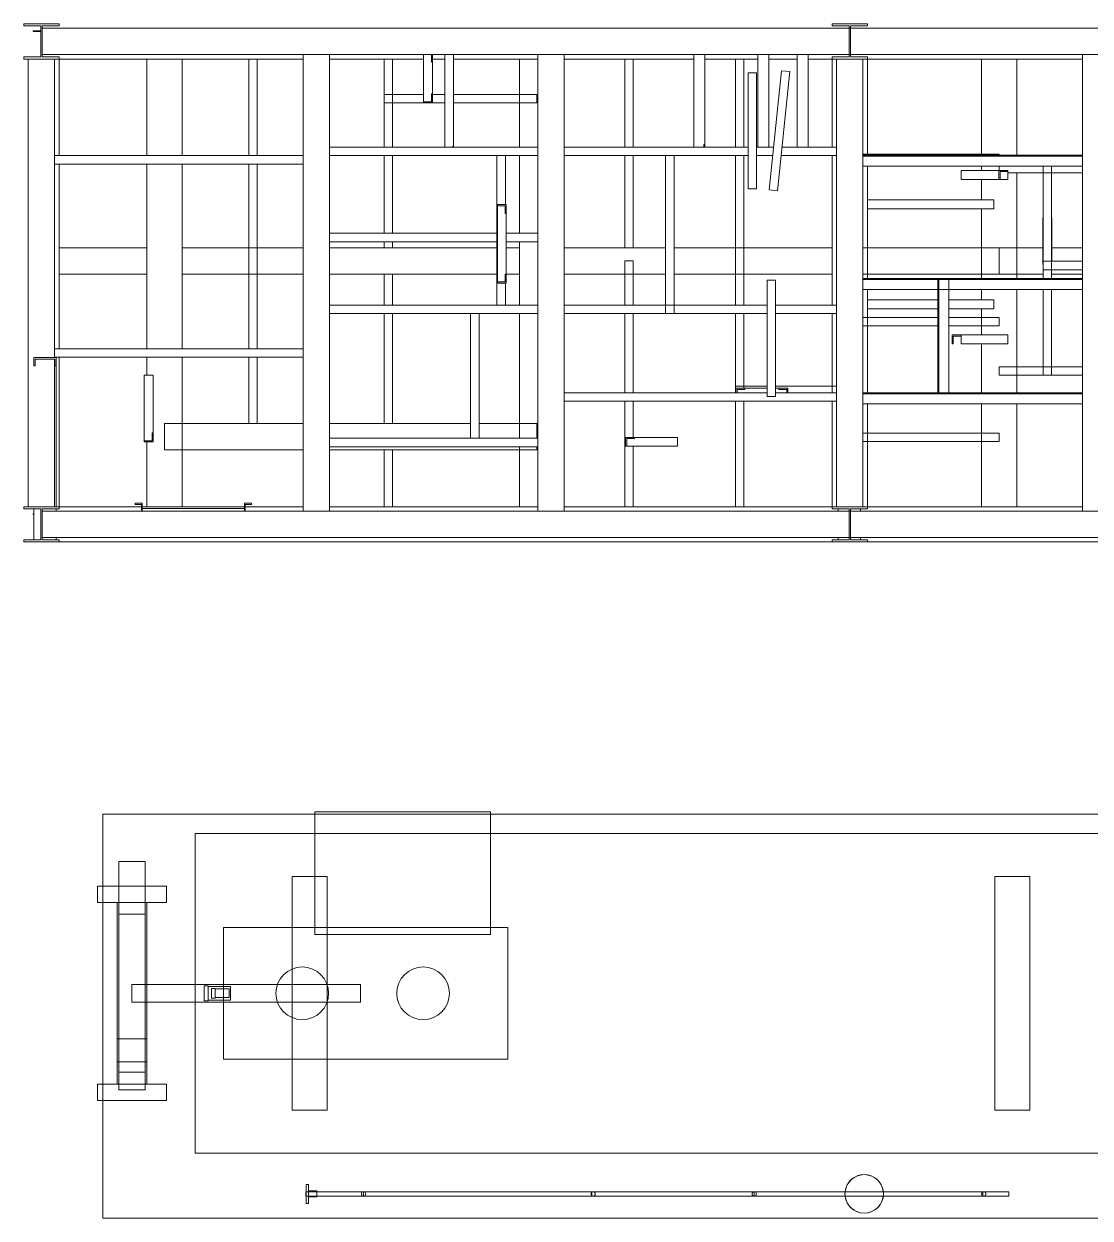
# Model space of a CAD drawing. Header units: inches. Extents: x -430764 to 256483, y 7374 to 217374.
# Drawn here: x -237695 to -231627, y 96528 to 103328 of the extents above; entities that cross this region are included whole.
import ezdxf

# ---------------------------------------------------------------- set-up
doc = ezdxf.new("R2010")
doc.units = ezdxf.units.IN
doc.header["$MEASUREMENT"] = 0
doc.layers.add('CABLETRAYLAYOUT-EMBED 2_DWG$0$DwgTemplate', color=7, linetype='Continuous', lineweight=9)

msp = doc.modelspace()

# ---------------------------------------------------------------- linework, layer by layer
at = {"layer": 'CABLETRAYLAYOUT-EMBED 2_DWG$0$DwgTemplate', "color": 252, "linetype": 'Continuous'}
for p, q in [((-237694.8593, 103328.26392), (-237694.8593, 103316.26392)), ((-237494.8593, 103328.26392), (-237694.8593, 103328.26392)), ((-237694.8593, 103316.26392), (-237598.8593, 103316.26392)), ((-237598.8593, 103316.26392), (-237598.8593, 103140.26392)), ((-237590.8593, 103140.26392), (-237590.8593, 103316.26392)), ((-237590.8593, 103316.26392), (-237494.8593, 103316.26392)), ((-237590.8593, 103153.26392), (-237590.8593, 103303.26392)), ((-237590.8593, 103303.26392), (-230194.8593, 103303.26392)), ((-237494.8593, 103316.26392), (-237494.8593, 103328.26392)), ((-233094.8593, 103328.26392), (-233094.8593, 103316.26392)), ((-232894.8593, 103328.26392), (-233094.8593, 103328.26392)), ((-233094.8593, 103316.26392), (-232998.8593, 103316.26392)), ((-232998.8593, 103316.26392), (-232998.8593, 103140.26392)), ((-232990.8593, 103140.26392), (-232990.8593, 103316.26392)), ((-232990.8593, 103316.26392), (-232894.8593, 103316.26392)), ((-232894.8593, 103316.26392), (-232894.8593, 103328.26392)), ((-237641.99845, 103284.26392), (-237641.99845, 103288.26392)), ((-237641.99845, 103288.26392), (-237598.8593, 103288.26392)), ((-237598.8593, 103284.26392), (-237641.99845, 103284.26392)), ((-237694.8593, 103140.26392), (-237694.8593, 103128.26392)), ((-237598.8593, 103140.26392), (-237694.8593, 103140.26392)), ((-237694.8593, 103128.26392), (-237494.8593, 103128.26392)), ((-237669.8593, 103128.26392), (-237669.8593, 100578.26392)), ((-237669.8593, 103128.26392), (-237519.8593, 103128.26392)), ((-237590.8593, 103153.26392), (-230194.8593, 103153.26392)), ((-237494.8593, 103140.26392), (-237590.8593, 103140.26392)), ((-237519.8593, 103128.26392), (-237519.8593, 101428.31345)), ((-237494.8593, 103128.26392), (-237494.8593, 103140.26392)), ((-236105.8593, 103128.26392), (-237494.8593, 103128.26392)), ((-237494.8593, 102578.26392), (-237494.8593, 103128.26392)), ((-236994.8593, 103128.26392), (-236794.8593, 103128.26392)), ((-236994.8593, 102578.26392), (-236994.8593, 103128.26392)), ((-236794.8593, 102578.26392), (-236794.8593, 103128.26392)), ((-236414.8593, 103128.26392), (-236366.8593, 103128.26392)), ((-236414.8593, 102578.26392), (-236414.8593, 103128.26392)), ((-236366.8593, 102578.26392), (-236366.8593, 103128.26392)), ((-236105.8593, 103153.26392), (-235955.8593, 103153.26392)), ((-236105.8593, 103153.26392), (-236105.8593, 100553.26392)), ((-235955.8593, 103153.26392), (-235955.8593, 100553.26392)), ((-235420.2593, 103128.26392), (-235955.8593, 103128.26392)), ((-235644.8593, 103128.26392), (-235596.8593, 103128.26392)), ((-235644.8593, 102626.26392), (-235644.8593, 103128.26392)), ((-235596.8593, 103128.26392), (-235596.8593, 102626.26392)), ((-235420.2593, 103153.26392), (-235420.2593, 102878.35854)), ((-235375.8093, 103153.26392), (-235375.8093, 103109.90608)), ((-235375.8093, 103109.90608), (-235369.4593, 103109.90608)), ((-235369.4593, 103153.26392), (-235369.4593, 102878.35854)), ((-235369.4593, 103109.90608), (-235369.4593, 103153.26392)), ((-235300.2593, 103128.26392), (-235369.4593, 103128.26392)), ((-235300.2593, 103153.26392), (-235300.2593, 102626.26392)), ((-235249.4593, 103153.26392), (-235249.4593, 102629.69034)), ((-234769.8593, 103128.26392), (-235249.4593, 103128.26392)), ((-234874.8593, 103128.26392), (-234874.8593, 102626.26392)), ((-234874.8593, 103128.26392), (-234769.8593, 103128.26392)), ((-234769.8593, 100553.26392), (-234769.8593, 103153.26392)), ((-234769.8593, 103153.26392), (-234619.8593, 103153.26392)), ((-234619.8593, 100553.26392), (-234619.8593, 103153.26392)), ((-233882.4593, 103128.26392), (-234619.8593, 103128.26392)), ((-234274.8593, 102626.26392), (-234274.8593, 103128.26392)), ((-234274.8593, 103128.26392), (-234226.8593, 103128.26392)), ((-234226.8593, 103128.26392), (-234226.8593, 102626.26392)), ((-233882.4593, 103153.26392), (-233882.4593, 102626.26392)), ((-233819.4593, 103153.26392), (-233819.4593, 102641.26392)), ((-233517.8593, 103128.26392), (-233819.4593, 103128.26392)), ((-233644.8593, 102626.26392), (-233644.8593, 103128.26392)), ((-233644.8593, 103128.26392), (-233596.8593, 103128.26392)), ((-233596.8593, 103128.26392), (-233596.8593, 102626.26392)), ((-233517.8593, 103153.26392), (-233517.8593, 102626.26392)), ((-233454.8593, 103153.26392), (-233454.8593, 102626.26392)), ((-233294.8593, 103128.26392), (-233454.8593, 103128.26392)), ((-233294.8593, 102626.26392), (-233294.8593, 103153.26392)), ((-233231.8593, 102626.26392), (-233231.8593, 103153.26392)), ((-233094.8593, 103128.26392), (-233231.8593, 103128.26392)), ((-233094.8593, 103140.26392), (-233094.8593, 103128.26392)), ((-232998.8593, 103140.26392), (-233094.8593, 103140.26392)), ((-233094.8593, 102626.26392), (-233094.8593, 103128.26392)), ((-233094.8593, 103128.26392), (-232894.8593, 103128.26392)), ((-233069.8593, 100578.26392), (-233069.8593, 103128.26392)), ((-232919.8593, 103128.26392), (-233069.8593, 103128.26392)), ((-232894.8593, 103140.26392), (-232990.8593, 103140.26392)), ((-232919.8593, 100578.26392), (-232919.8593, 103128.26392)), ((-232894.8593, 103128.26392), (-232894.8593, 103140.26392)), ((-231669.8593, 103128.26392), (-232894.8593, 103128.26392)), ((-232894.8593, 102581.26392), (-232894.8593, 103128.26392)), ((-232244.8593, 103128.26392), (-232244.8593, 102581.26392)), ((-232244.8593, 103128.26392), (-232044.8593, 103128.26392)), ((-232044.8593, 103128.26392), (-232044.8593, 102581.26392)), ((-231669.8593, 103153.26392), (-231519.8593, 103153.26392)), ((-231669.8593, 103153.26392), (-231669.8593, 100553.26392)), ((-233573.0218, 103050.40016), (-233573.0218, 102388.26392)), ((-233573.0218, 103050.40016), (-233525.0218, 103050.40016)), ((-233525.0218, 102388.26392), (-233525.0218, 103050.40016)), ((-233383.33969, 103061.72997), (-233454.12038, 102382.59616)), ((-233406.37897, 102377.62046), (-233335.59828, 103056.75426)), ((-233383.33969, 103061.72997), (-233335.59828, 103056.75426)), ((-235644.8593, 102926.26392), (-235420.2593, 102926.26392)), ((-235644.8593, 102878.26392), (-235644.8593, 102926.26392)), ((-235375.8093, 102884.70854), (-235420.2593, 102884.70854)), ((-235420.2593, 102884.70854), (-235420.2593, 102878.35854)), ((-235375.8093, 102929.15854), (-235375.8093, 102884.70854)), ((-235369.4593, 102929.15854), (-235375.8093, 102929.15854)), ((-235369.4593, 102878.35854), (-235369.4593, 102929.15854)), ((-235369.4593, 102926.26392), (-235300.2593, 102926.26392)), ((-235249.4593, 102926.26392), (-234774.8593, 102926.26392)), ((-234774.8593, 102926.26392), (-234774.8593, 102878.26392)), ((-235644.8593, 102878.26392), (-235300.2593, 102878.26392)), ((-235369.4593, 102878.35854), (-235420.2593, 102878.35854)), ((-235420.2593, 102878.35854), (-235369.4593, 102878.35854)), ((-235249.4593, 102878.26392), (-234774.8593, 102878.26392)), ((-235955.8593, 102626.26392), (-234769.8593, 102626.26392)), ((-235955.8593, 102578.26392), (-235955.8593, 102626.26392)), ((-235249.4593, 102629.69034), (-235255.8093, 102629.69034)), ((-235255.8093, 102629.69034), (-235255.8093, 102626.26392)), ((-235249.4593, 102626.26392), (-235249.4593, 102629.69034)), ((-234769.8593, 102626.26392), (-234769.8593, 102578.26392)), ((-234619.8593, 102626.26392), (-233573.0218, 102626.26392)), ((-234619.8593, 102578.26392), (-234619.8593, 102626.26392)), ((-233819.4593, 102641.26392), (-233825.4593, 102641.26392)), ((-233825.4593, 102641.26392), (-233825.4593, 102626.26392)), ((-233819.4593, 102626.26392), (-233819.4593, 102641.26392)), ((-233525.0218, 102626.26392), (-233428.72484, 102626.26392)), ((-233380.46485, 102626.26392), (-233069.8593, 102626.26392)), ((-233069.8593, 102626.26392), (-233069.8593, 102578.26392)), ((-237519.8593, 102578.26392), (-236105.8593, 102578.26392)), ((-237519.8593, 102530.26392), (-237519.8593, 102578.26392)), ((-236105.8593, 102578.26392), (-236105.8593, 102530.26392)), ((-235955.8593, 102578.26392), (-234769.8593, 102578.26392)), ((-235644.8593, 102135.76392), (-235644.8593, 102578.26392)), ((-235596.8593, 102578.26392), (-235596.8593, 102135.76392)), ((-235002.8593, 101726.26392), (-235002.8593, 102578.26392)), ((-234954.8593, 102578.26392), (-235002.8593, 102578.26392)), ((-234954.8593, 102299.30992), (-234954.8593, 102578.26392)), ((-234874.8593, 102578.26392), (-234874.8593, 102135.76392)), ((-234619.8593, 102578.26392), (-233573.0218, 102578.26392)), ((-234274.8593, 102053.26392), (-234274.8593, 102578.26392)), ((-234226.8593, 102578.26392), (-234226.8593, 102053.26392)), ((-234042.8593, 102578.26392), (-233994.8593, 102578.26392)), ((-234042.8593, 101678.26392), (-234042.8593, 102578.26392)), ((-233994.8593, 101678.26392), (-233994.8593, 102578.26392)), ((-233644.8593, 101726.26392), (-233644.8593, 102578.26392)), ((-233596.8593, 102578.26392), (-233596.8593, 101726.26392)), ((-233525.0218, 102578.26392), (-233433.72749, 102578.26392)), ((-233385.4675, 102578.26392), (-233069.8593, 102578.26392)), ((-233094.8593, 101726.26392), (-233094.8593, 102578.26392)), ((-232919.8593, 102586.26392), (-232144.8593, 102586.26392)), ((-232919.8593, 102575.26392), (-232919.8593, 102581.26392)), ((-231669.8593, 102581.26392), (-232919.8593, 102581.26392)), ((-231669.8593, 102575.26392), (-232919.8593, 102575.26392)), ((-232144.8593, 102586.26392), (-232144.8593, 102581.26392)), ((-231669.8593, 102581.26392), (-231669.8593, 102575.26392)), ((-236105.8593, 102530.26392), (-237519.8593, 102530.26392)), ((-237494.8593, 101478.26392), (-237494.8593, 102530.26392)), ((-236994.8593, 101478.26392), (-236994.8593, 102530.26392)), ((-236794.8593, 101478.26392), (-236794.8593, 102530.26392)), ((-236414.8593, 101478.26392), (-236414.8593, 102530.26392)), ((-236366.8593, 101478.26392), (-236366.8593, 102530.26392)), ((-232919.8593, 102518.26392), (-231669.8593, 102518.26392)), ((-232894.8593, 102326.88845), (-232894.8593, 102518.26392)), ((-232360.57835, 102493.66392), (-232094.8593, 102493.66392)), ((-232360.57835, 102442.86392), (-232360.57835, 102493.66392)), ((-232244.8593, 102518.26392), (-232244.8593, 102493.66392)), ((-232146.21868, 102493.66392), (-232146.21868, 102442.86392)), ((-232095.41868, 102493.66392), (-232146.21868, 102493.66392)), ((-232144.8593, 102493.66392), (-232144.8593, 102518.26392)), ((-232139.86868, 102442.86392), (-232139.86868, 102487.31392)), ((-232139.86868, 102487.31392), (-232095.41868, 102487.31392)), ((-232095.41868, 102487.31392), (-232095.41868, 102493.66392)), ((-232094.8593, 102493.66392), (-232094.8593, 102442.86392)), ((-232094.8593, 102480.26392), (-231894.8593, 102480.26392)), ((-232044.8593, 102480.26392), (-232044.8593, 101878.26392)), ((-231894.8593, 102480.26392), (-231894.8593, 102518.26392)), ((-231894.8593, 101878.26392), (-231894.8593, 102518.26392)), ((-231894.8593, 102480.26392), (-231669.8593, 102480.26392)), ((-231846.8593, 102518.26392), (-231846.8593, 101878.26392)), ((-232360.57835, 102442.86392), (-232094.8593, 102442.86392)), ((-232244.8593, 102442.86392), (-232244.8593, 102326.88845)), ((-232146.21868, 102442.86392), (-232139.86868, 102442.86392)), ((-233525.0218, 102388.26392), (-233573.0218, 102388.26392)), ((-233406.37897, 102377.62046), (-233454.12038, 102382.59616)), ((-235000.2593, 102299.30992), (-235000.2593, 102292.95992)), ((-234949.4593, 102299.30992), (-235000.2593, 102299.30992)), ((-235000.2593, 102299.30992), (-235000.2593, 101852.21792)), ((-235000.2593, 102299.30992), (-234949.4593, 102299.30992)), ((-235000.2593, 102292.95992), (-234955.8093, 102292.95992)), ((-234955.8093, 102292.95992), (-234955.8093, 102248.50992)), ((-234949.4593, 102248.50992), (-234949.4593, 102299.30992)), ((-234949.4593, 102299.30992), (-234949.4593, 101852.21792)), ((-232894.8593, 102326.88845), (-232175.89566, 102326.88845)), ((-232894.8593, 102276.08845), (-232894.8593, 102326.88845)), ((-232894.8593, 102276.08845), (-232175.89566, 102276.08845)), ((-232894.8593, 101878.26392), (-232894.8593, 102276.08845)), ((-232244.8593, 102276.08845), (-232244.8593, 101878.26392)), ((-232175.89566, 102326.88845), (-232175.89566, 102276.08845)), ((-234955.8093, 102248.50992), (-234949.4593, 102248.50992)), ((-231896.2593, 102224.02585), (-231896.2593, 101958.3068)), ((-231896.2593, 102224.02585), (-231894.8593, 102224.02585)), ((-231846.8593, 102224.02585), (-231845.4593, 102224.02585)), ((-231845.4593, 102224.02585), (-231845.4593, 101976.26392)), ((-235955.8593, 102087.76392), (-235955.8593, 102135.76392)), ((-235000.2593, 102135.76392), (-235955.8593, 102135.76392)), ((-235955.8593, 102087.76392), (-235000.2593, 102087.76392)), ((-235644.8593, 102053.26392), (-235644.8593, 102087.76392)), ((-235596.8593, 102087.76392), (-235596.8593, 102053.26392)), ((-234769.8593, 102135.76392), (-234949.4593, 102135.76392)), ((-234949.4593, 102087.76392), (-234769.8593, 102087.76392)), ((-234874.8593, 102087.76392), (-234874.8593, 101726.26392)), ((-234769.8593, 102135.76392), (-234769.8593, 102087.76392)), ((-236994.8593, 102053.26392), (-237494.8593, 102053.26392)), ((-237494.8593, 101903.26392), (-237494.8593, 102053.26392)), ((-236994.8593, 102053.26392), (-236994.8593, 101903.26392)), ((-236794.8593, 101903.26392), (-236794.8593, 102053.26392)), ((-236105.8593, 102053.26392), (-236794.8593, 102053.26392)), ((-235002.8593, 102053.26392), (-235955.8593, 102053.26392)), ((-235596.8593, 102053.26392), (-235644.8593, 102053.26392)), ((-234874.8593, 102053.26392), (-234949.4593, 102053.26392)), ((-234874.8593, 102053.26392), (-234874.8593, 101903.26392)), ((-234042.8593, 102053.26392), (-234619.8593, 102053.26392)), ((-234226.8593, 102053.26392), (-234274.8593, 102053.26392)), ((-233094.8593, 102053.26392), (-233994.8593, 102053.26392)), ((-233094.8593, 102053.26392), (-233094.8593, 101903.26392)), ((-232919.8593, 102053.26392), (-232144.8593, 102053.26392)), ((-232144.8593, 102053.26392), (-231896.2593, 102053.26392)), ((-232144.8593, 101903.26392), (-232144.8593, 102053.26392)), ((-232144.8593, 102053.26392), (-232144.8593, 101903.26392)), ((-231896.2593, 102009.66619), (-231896.2593, 102003.31619)), ((-231894.8593, 102009.66619), (-231896.2593, 102009.66619)), ((-231896.2593, 102003.31619), (-231894.8593, 102003.31619)), ((-231845.4593, 102009.66619), (-231846.8593, 102009.66619)), ((-231845.4593, 102053.26392), (-231669.8593, 102053.26392)), ((-231845.4593, 101976.26392), (-231845.4593, 102009.66619)), ((-234226.8593, 101978.26392), (-234274.8593, 101978.26392)), ((-234274.8593, 101726.26392), (-234274.8593, 101978.26392)), ((-234226.8593, 101726.26392), (-234226.8593, 101978.26392)), ((-231894.8593, 101958.3068), (-231896.2593, 101958.3068)), ((-231894.8593, 101928.26392), (-231894.8593, 101976.26392)), ((-231894.8593, 101976.26392), (-231669.8593, 101976.26392)), ((-236994.8593, 101903.26392), (-237494.8593, 101903.26392)), ((-236105.8593, 101903.26392), (-236794.8593, 101903.26392)), ((-235002.8593, 101903.26392), (-235955.8593, 101903.26392)), ((-235644.8593, 101903.26392), (-235644.8593, 101726.26392)), ((-235644.8593, 101903.26392), (-235596.8593, 101903.26392)), ((-235596.8593, 101903.26392), (-235596.8593, 101726.26392)), ((-234955.8093, 101903.01792), (-234955.8093, 101858.56792)), ((-234949.4593, 101903.01792), (-234955.8093, 101903.01792)), ((-234874.8593, 101903.26392), (-234949.4593, 101903.26392)), ((-234949.4593, 101852.21792), (-234949.4593, 101903.01792)), ((-234042.8593, 101903.26392), (-234619.8593, 101903.26392)), ((-233094.8593, 101903.26392), (-233994.8593, 101903.26392)), ((-233464.6968, 101868.26392), (-233464.6968, 101206.12768)), ((-233464.6968, 101868.26392), (-233416.6968, 101868.26392)), ((-233416.6968, 101206.12768), (-233416.6968, 101868.26392)), ((-232919.8593, 101903.26392), (-232144.8593, 101903.26392)), ((-232919.8593, 101872.26392), (-232919.8593, 101878.26392)), ((-231669.8593, 101878.26392), (-232919.8593, 101878.26392)), ((-231669.8593, 101872.26392), (-232919.8593, 101872.26392)), ((-232494.4796, 101228.26392), (-232494.15053, 101878.26392)), ((-232494.15053, 101878.26392), (-232488.15053, 101878.26088)), ((-232488.15053, 101878.26088), (-232488.4796, 101228.26088)), ((-232431.47959, 101228.26392), (-232431.15356, 101872.26392)), ((-232144.8593, 101903.26392), (-231894.8593, 101903.26392)), ((-231894.8593, 101928.26392), (-231669.8593, 101928.26392)), ((-231846.8593, 101903.26392), (-231669.8593, 101903.26392)), ((-231669.8593, 101878.26392), (-231669.8593, 101872.26392)), ((-234955.8093, 101858.56792), (-235000.2593, 101858.56792)), ((-235000.2593, 101858.56792), (-235000.2593, 101852.21792)), ((-234949.4593, 101852.21792), (-235000.2593, 101852.21792)), ((-235000.2593, 101852.21792), (-234949.4593, 101852.21792)), ((-234954.8593, 101726.26392), (-234954.8593, 101852.21792)), ((-232919.8593, 101815.26392), (-232494.18243, 101815.26392)), ((-232894.8593, 101756.88845), (-232894.8593, 101815.26392)), ((-232488.18243, 101815.26392), (-231669.8593, 101815.26392)), ((-232244.8593, 101815.26392), (-232244.8593, 101756.88845)), ((-232044.8593, 101815.26392), (-232044.8593, 101228.26392)), ((-231894.8593, 101328.26392), (-231894.8593, 101815.26392)), ((-231846.8593, 101815.26392), (-231846.8593, 101328.26392)), ((-232894.8593, 101756.88845), (-232494.21198, 101756.88845)), ((-232894.8593, 101706.08845), (-232894.8593, 101756.88845)), ((-232431.21197, 101756.88845), (-232175.89566, 101756.88845)), ((-232175.89566, 101756.88845), (-232175.89566, 101706.08845)), ((-235955.8593, 101678.26392), (-235955.8593, 101726.26392)), ((-235955.8593, 101726.26392), (-234769.8593, 101726.26392)), ((-235955.8593, 101678.26392), (-235152.8593, 101678.26392)), ((-235644.8593, 101678.26392), (-235644.8593, 101053.26392)), ((-235596.8593, 101678.26392), (-235596.8593, 101053.26392)), ((-235152.8593, 101678.26392), (-235104.8593, 101678.26392)), ((-235152.8593, 100968.76392), (-235152.8593, 101678.26392)), ((-235104.8593, 101678.26392), (-234769.8593, 101678.26392)), ((-235104.8593, 100968.76392), (-235104.8593, 101678.26392)), ((-234954.8593, 101726.26392), (-235002.8593, 101726.26392)), ((-234874.8593, 101678.26392), (-234874.8593, 100968.76392)), ((-234769.8593, 101726.26392), (-234769.8593, 101678.26392)), ((-234619.8593, 101678.26392), (-234619.8593, 101726.26392)), ((-234619.8593, 101726.26392), (-233464.6968, 101726.26392)), ((-233464.6968, 101678.26392), (-234619.8593, 101678.26392)), ((-234274.8593, 101228.26392), (-234274.8593, 101678.26392)), ((-234226.8593, 101228.26392), (-234226.8593, 101678.26392)), ((-233994.8593, 101678.26392), (-234042.8593, 101678.26392)), ((-233644.8593, 101228.26392), (-233644.8593, 101678.26392)), ((-233596.8593, 101678.26392), (-233596.8593, 101253.66392)), ((-233416.6968, 101726.26392), (-233069.8593, 101726.26392)), ((-233069.8593, 101678.26392), (-233416.6968, 101678.26392)), ((-233094.8593, 101228.26392), (-233094.8593, 101678.26392)), ((-233069.8593, 101726.26392), (-233069.8593, 101678.26392)), ((-232894.8593, 101706.08845), (-232494.2377, 101706.08845)), ((-232894.8593, 101228.26392), (-232894.8593, 101706.08845)), ((-232431.23769, 101706.08845), (-232175.89566, 101706.08845)), ((-232244.8593, 101706.08845), (-232244.8593, 101556.88845)), ((-232494.26292, 101656.26392), (-232919.8593, 101656.26392)), ((-232494.28722, 101608.26392), (-232919.8593, 101608.26392)), ((-232144.8593, 101608.26392), (-232431.28722, 101608.26392)), ((-232144.8593, 101656.26392), (-232431.26291, 101656.26392)), ((-232144.8593, 101656.26392), (-232144.8593, 101608.26392)), ((-232361.13773, 101556.88845), (-232411.93773, 101556.88845)), ((-232411.93773, 101556.88845), (-232411.93773, 101506.08845)), ((-232405.58773, 101550.53845), (-232361.13773, 101550.53845)), ((-232405.58773, 101506.08845), (-232405.58773, 101550.53845)), ((-232361.13773, 101550.53845), (-232361.13773, 101556.88845)), ((-232360.57835, 101506.08845), (-232360.57835, 101556.88845)), ((-232360.57835, 101556.88845), (-232094.8593, 101556.88845)), ((-232094.8593, 101556.88845), (-232094.8593, 101506.08845)), ((-237519.8593, 101478.26392), (-236105.8593, 101478.26392)), ((-237519.8593, 101430.26392), (-237519.8593, 101478.26392)), ((-236105.8593, 101478.26392), (-236105.8593, 101430.26392)), ((-232411.93773, 101506.08845), (-232405.58773, 101506.08845)), ((-232360.57835, 101506.08845), (-232094.8593, 101506.08845)), ((-232244.8593, 101506.08845), (-232244.8593, 101228.26392)), ((-237511.3593, 101428.31345), (-237638.3593, 101428.31345)), ((-237638.3593, 101428.31345), (-237638.3593, 101380.30745)), ((-237630.2313, 101380.30745), (-237630.2313, 101420.05845)), ((-237630.2313, 101420.05845), (-237519.4873, 101420.05845)), ((-236105.8593, 101430.26392), (-237519.8593, 101430.26392)), ((-237519.8593, 101420.05845), (-237519.8593, 100578.26392)), ((-237519.4873, 101420.05845), (-237519.4873, 101380.30745)), ((-237511.3593, 101380.30745), (-237511.3593, 101428.31345)), ((-237494.8593, 100578.26392), (-237494.8593, 101430.26392)), ((-236994.8593, 101328.31345), (-236994.8593, 101430.26392)), ((-236794.8593, 100579.06392), (-236794.8593, 101430.26392)), ((-236414.8593, 101053.26392), (-236414.8593, 101430.26392)), ((-236366.8593, 101053.26392), (-236366.8593, 101430.26392)), ((-237638.3593, 101380.30745), (-237630.2313, 101380.30745)), ((-237519.4873, 101380.30745), (-237511.3593, 101380.30745)), ((-237511.3593, 101380.30745), (-237511.3593, 100578.26392)), ((-237010.2593, 101328.31345), (-236959.4593, 101328.31345)), ((-237010.2593, 101328.31345), (-237010.2593, 100948.36399)), ((-236959.4593, 101328.31345), (-236959.4593, 100948.36399)), ((-232144.8593, 101376.26392), (-231894.8593, 101376.26392)), ((-232144.8593, 101328.26392), (-232144.8593, 101376.26392)), ((-232144.8593, 101328.26392), (-231894.8593, 101328.26392)), ((-231669.8593, 101376.26392), (-231894.8593, 101376.26392)), ((-231894.8593, 101328.26392), (-231894.8593, 101376.26392)), ((-231894.8593, 101328.26392), (-231669.8593, 101328.26392)), ((-231846.8593, 101328.26392), (-231894.8593, 101328.26392)), ((-233464.6968, 101266.26392), (-233644.8593, 101266.26392)), ((-233644.8593, 101228.26392), (-233644.8593, 101266.26392)), ((-233591.52446, 101253.66392), (-233642.32446, 101253.66392)), ((-233642.32446, 101253.66392), (-233642.32446, 101228.26392)), ((-233642.32446, 101253.66392), (-233464.6968, 101253.66392)), ((-233642.32446, 101228.26392), (-233642.32446, 101253.66392)), ((-233591.52446, 101247.31392), (-233591.52446, 101253.66392)), ((-233069.8593, 101266.26392), (-233416.6968, 101266.26392)), ((-233416.6968, 101253.66392), (-233347.39415, 101253.66392)), ((-233398.19415, 101253.66392), (-233398.19415, 101247.31392)), ((-233347.39415, 101253.66392), (-233398.19415, 101253.66392)), ((-233347.39415, 101228.26392), (-233347.39415, 101253.66392)), ((-233347.39415, 101253.66392), (-233347.39415, 101228.26392)), ((-234619.8593, 101180.26392), (-234619.8593, 101228.26392)), ((-234619.8593, 101228.26392), (-233464.6968, 101228.26392)), ((-233635.97446, 101247.31392), (-233591.52446, 101247.31392)), ((-233635.97446, 101228.26392), (-233635.97446, 101247.31392)), ((-233416.6968, 101206.12768), (-233464.6968, 101206.12768)), ((-233416.6968, 101228.26392), (-233069.8593, 101228.26392)), ((-233398.19415, 101247.31392), (-233353.74415, 101247.31392)), ((-233353.74415, 101247.31392), (-233353.74415, 101228.26392)), ((-233069.8593, 101228.26392), (-233069.8593, 101180.26392)), ((-231669.8593, 101228.26392), (-232919.8593, 101228.26392)), ((-232919.8593, 101222.26392), (-232919.8593, 101228.26392)), ((-231669.8593, 101222.26392), (-232919.8593, 101222.26392)), ((-232488.4796, 101228.26088), (-232494.4796, 101228.26392)), ((-231669.8593, 101228.26392), (-231669.8593, 101222.26392)), ((-233069.8593, 101180.26392), (-234619.8593, 101180.26392)), ((-234274.8593, 100578.26392), (-234274.8593, 101180.26392)), ((-234226.8593, 100973.66392), (-234226.8593, 101180.26392)), ((-233644.8593, 100578.26392), (-233644.8593, 101180.26392)), ((-233596.8593, 101180.26392), (-233596.8593, 100578.26392)), ((-233094.8593, 100578.26392), (-233094.8593, 101180.26392)), ((-232919.8593, 101165.26392), (-231669.8593, 101165.26392)), ((-232894.8593, 100578.26392), (-232894.8593, 101165.26392)), ((-232244.8593, 101165.26392), (-232244.8593, 100578.26392)), ((-232044.8593, 101165.26392), (-232044.8593, 100578.26392)), ((-236894.8593, 101053.26392), (-236105.8593, 101053.26392)), ((-236894.8593, 100903.26392), (-236894.8593, 101053.26392)), ((-236366.8593, 101053.26392), (-236414.8593, 101053.26392)), ((-235955.8593, 101053.26392), (-235152.8593, 101053.26392)), ((-235596.8593, 101053.26392), (-235644.8593, 101053.26392)), ((-235104.8593, 101053.26392), (-234774.8593, 101053.26392)), ((-234774.8593, 101053.26392), (-234774.8593, 100968.76392)), ((-236965.8093, 100999.16399), (-236965.8093, 100954.71399)), ((-236959.4593, 100999.16399), (-236965.8093, 100999.16399)), ((-236959.4593, 100948.36399), (-236959.4593, 100999.16399)), ((-232919.8593, 100998.26392), (-232144.8593, 100998.26392)), ((-232144.8593, 100998.26392), (-232144.8593, 100950.26392)), ((-237010.2593, 100954.71399), (-237010.2593, 100948.36399)), ((-236965.8093, 100954.71399), (-237010.2593, 100954.71399)), ((-236959.4593, 100948.36399), (-237010.2593, 100948.36399)), ((-237010.2593, 100948.36399), (-236959.4593, 100948.36399)), ((-236994.8593, 100579.06392), (-236994.8593, 100948.36399)), ((-235955.8593, 100920.76392), (-235955.8593, 100968.76392)), ((-235152.8593, 100968.76392), (-235955.8593, 100968.76392)), ((-234769.8593, 100920.76392), (-235955.8593, 100920.76392)), ((-235104.8593, 100968.76392), (-235152.8593, 100968.76392)), ((-234769.8593, 100968.76392), (-235104.8593, 100968.76392)), ((-234874.8593, 100920.76392), (-234874.8593, 100578.26392)), ((-234774.8593, 100920.76392), (-234774.8593, 100903.26392)), ((-234769.8593, 100968.76392), (-234769.8593, 100920.76392)), ((-234219.4593, 100973.66392), (-234270.2593, 100973.66392)), ((-234270.2593, 100973.66392), (-234270.2593, 100922.86392)), ((-234270.2593, 100973.66392), (-233975.32899, 100973.66392)), ((-234270.2593, 100922.86392), (-234270.2593, 100973.66392)), ((-234270.2593, 100922.86392), (-234263.9093, 100922.86392)), ((-234270.2593, 100922.86392), (-233975.32899, 100922.86392)), ((-234263.9093, 100922.86392), (-234263.9093, 100967.31392)), ((-234263.9093, 100967.31392), (-234219.4593, 100967.31392)), ((-234226.8593, 100578.26392), (-234226.8593, 100922.86392)), ((-234219.4593, 100967.31392), (-234219.4593, 100973.66392)), ((-233975.32899, 100973.66392), (-233975.32899, 100922.86392)), ((-232919.8593, 100950.26392), (-232144.8593, 100950.26392)), ((-236894.8593, 100903.26392), (-236105.8593, 100903.26392)), ((-235955.8593, 100903.26392), (-234774.8593, 100903.26392)), ((-235644.8593, 100903.26392), (-235596.8593, 100903.26392)), ((-235644.8593, 100903.26392), (-235644.8593, 100578.26392)), ((-235596.8593, 100903.26392), (-235596.8593, 100578.26392)), ((-237494.8593, 100578.26392), (-237694.8593, 100578.26392)), ((-237694.8593, 100578.26392), (-237694.8593, 100566.26392)), ((-237669.8593, 100578.26392), (-237519.8593, 100578.26392)), ((-237494.8593, 100578.26392), (-237024.9146, 100578.26392)), ((-237494.8593, 100566.26392), (-237494.8593, 100578.26392)), ((-237061.8716, 100599.86392), (-237061.8716, 100592.34552)), ((-237021.7396, 100599.86392), (-237061.8716, 100599.86392)), ((-237061.8716, 100592.34552), (-237024.9146, 100592.34552)), ((-237024.9146, 100592.34552), (-237024.9146, 100553.26392)), ((-237021.7396, 100553.26392), (-237021.7396, 100599.86392)), ((-236439.37473, 100579.06392), (-237021.7396, 100579.06392)), ((-236399.24273, 100599.86392), (-236439.37473, 100599.86392)), ((-236439.37473, 100599.86392), (-236439.37473, 100553.26392)), ((-236436.19973, 100592.34552), (-236399.24273, 100592.34552)), ((-236436.19973, 100553.26392), (-236436.19973, 100592.34552)), ((-236436.19973, 100578.26392), (-236105.8593, 100578.26392)), ((-236399.24273, 100592.34552), (-236399.24273, 100599.86392)), ((-235955.8593, 100578.26392), (-234769.8593, 100578.26392)), ((-235596.8593, 100578.26392), (-235644.8593, 100578.26392)), ((-234769.8593, 100578.26392), (-234874.8593, 100578.26392)), ((-234619.8593, 100578.26392), (-233094.8593, 100578.26392)), ((-234226.8593, 100578.26392), (-234274.8593, 100578.26392)), ((-233596.8593, 100578.26392), (-233644.8593, 100578.26392)), ((-233094.8593, 100578.26392), (-233094.8593, 100566.26392)), ((-232894.8593, 100578.26392), (-233094.8593, 100578.26392)), ((-232919.8593, 100578.26392), (-233069.8593, 100578.26392)), ((-232894.8593, 100578.26392), (-231669.8593, 100578.26392)), ((-232894.8593, 100566.26392), (-232894.8593, 100578.26392)), ((-232044.8593, 100578.26392), (-232244.8593, 100578.26392)), ((-237694.8593, 100566.26392), (-237598.8593, 100566.26392)), ((-237641.99845, 100538.26392), (-237638.3593, 100538.26392)), ((-237641.99845, 100534.26392), (-237641.99845, 100538.26392)), ((-237638.3593, 100534.26392), (-237641.99845, 100534.26392)), ((-237638.3593, 100566.26392), (-237638.3593, 100390.26392)), ((-237598.8593, 100566.26392), (-237598.8593, 100390.26392)), ((-237590.8593, 100566.26392), (-237494.8593, 100566.26392)), ((-237590.8593, 100390.26392), (-237590.8593, 100566.26392)), ((-237590.8593, 100403.26392), (-237590.8593, 100553.26392)), ((-237590.8593, 100553.26392), (-230194.8593, 100553.26392)), ((-237511.3593, 100566.26392), (-237511.3593, 100553.26392)), ((-236439.37473, 100568.47189), (-237021.7396, 100568.47189)), ((-236439.37473, 100568.47189), (-236439.37473, 100553.26392)), ((-235955.8593, 100553.26392), (-236105.8593, 100553.26392)), ((-234619.8593, 100553.26392), (-234769.8593, 100553.26392)), ((-233094.8593, 100566.26392), (-232998.8593, 100566.26392)), ((-233060.61575, 100566.26392), (-233060.61575, 100553.26392)), ((-232998.8593, 100566.26392), (-232998.8593, 100390.26392)), ((-232990.8593, 100390.26392), (-232990.8593, 100566.26392)), ((-232990.8593, 100566.26392), (-232894.8593, 100566.26392)), ((-232933.61575, 100566.26392), (-232933.61575, 100553.26392)), ((-231519.8593, 100553.26392), (-231669.8593, 100553.26392)), ((-237598.8593, 100390.26392), (-237694.8593, 100390.26392)), ((-237694.8593, 100390.26392), (-237694.8593, 100378.26392)), ((-237694.8593, 100378.26392), (-237494.8593, 100378.26392)), ((-230194.8593, 100403.26392), (-237590.8593, 100403.26392)), ((-237494.8593, 100390.26392), (-237590.8593, 100390.26392)), ((-237511.3593, 100403.26392), (-237511.3593, 100390.26392)), ((-237494.8593, 100378.26392), (-237494.8593, 100390.26392)), ((-237494.8593, 100378.26392), (-233094.8593, 100378.26392)), ((-233094.8593, 100390.26392), (-233094.8593, 100378.26392)), ((-232998.8593, 100390.26392), (-233094.8593, 100390.26392)), ((-233094.8593, 100378.26392), (-232894.8593, 100378.26392)), ((-233060.61575, 100403.26392), (-233060.61575, 100390.26392)), ((-232894.8593, 100390.26392), (-232990.8593, 100390.26392)), ((-232933.61575, 100403.26392), (-232933.61575, 100390.26392)), ((-232894.8593, 100378.26392), (-232894.8593, 100390.26392)), ((-232894.8593, 100378.26392), (-230294.8593, 100378.26392)), ((-230094.8593, 98828.26392), (-237244.8593, 98828.26392)), ((-237244.8593, 98828.26392), (-230094.8593, 98828.26392)), ((-237244.8593, 98828.26392), (-236039.74381, 98828.26392)), ((-237244.8593, 98828.26392), (-236039.74381, 98828.26392)), ((-237244.8593, 98828.26392), (-237244.8593, 96528.26392)), ((-237244.8593, 98828.26392), (-237244.8593, 96528.26392)), ((-237244.8593, 98417.8404), (-237244.8593, 98828.26392)), ((-237244.8593, 98417.8404), (-237244.8593, 98828.26392)), ((-236039.74381, 98842.39249), (-235039.74381, 98842.39249)), ((-236039.74381, 98842.39249), (-235039.74381, 98842.39249)), ((-236039.74381, 98183.26392), (-236039.74381, 98842.39249)), ((-236039.74381, 98183.26392), (-236039.74381, 98842.39249)), ((-236039.74381, 98842.39249), (-236039.74381, 98142.39249)), ((-236039.74381, 98842.39249), (-236039.74381, 98142.39249)), ((-235039.74381, 98842.39249), (-236039.74381, 98842.39249)), ((-236039.74381, 98842.39249), (-235039.74381, 98842.39249)), ((-236039.74381, 98828.26392), (-235039.74381, 98828.26392)), ((-236039.74381, 98828.26392), (-235039.74381, 98828.26392)), ((-235039.74381, 98842.39249), (-235039.74381, 98183.26392)), ((-235039.74381, 98842.39249), (-235039.74381, 98183.26392)), ((-235039.74381, 98142.39249), (-235039.74381, 98842.39249)), ((-235039.74381, 98142.39249), (-235039.74381, 98842.39249)), ((-235039.74381, 98828.26392), (-230094.8593, 98828.26392)), ((-235039.74381, 98828.26392), (-230094.8593, 98828.26392)), ((-236719.8593, 98718.26392), (-236719.8593, 96898.26392)), ((-236719.8593, 96898.26392), (-236719.8593, 98718.26392)), ((-236719.8593, 98718.26392), (-236719.8593, 96898.26392)), ((-236719.8593, 96898.26392), (-236719.8593, 98718.26392)), ((-236039.74381, 98718.26392), (-236719.8593, 98718.26392)), ((-235039.74381, 98718.26392), (-236039.74381, 98718.26392)), ((-231419.8593, 98718.26392), (-235039.74381, 98718.26392)), ((-237079.8593, 98558.8404), (-237154.8593, 98558.8404)), ((-237154.8593, 98558.8404), (-237004.8593, 98558.8404)), ((-237004.8593, 98558.8404), (-237154.8593, 98558.8404)), ((-237154.8593, 98558.8404), (-237079.8593, 98558.8404)), ((-237154.8593, 98417.8404), (-237154.8593, 98558.8404)), ((-237004.8593, 98558.8404), (-237079.8593, 98558.8404)), ((-237079.8593, 98558.8404), (-237004.8593, 98558.8404)), ((-237004.8593, 98417.8404), (-237004.8593, 98558.8404)), ((-236168.05491, 98473.26392), (-236168.05491, 97143.26392)), ((-235968.05491, 98473.26392), (-236168.05491, 98473.26392)), ((-236168.05491, 98473.26392), (-236168.05491, 97143.26392)), ((-235968.05491, 98473.26392), (-236168.05491, 98473.26392)), ((-236168.05491, 98473.26392), (-235968.05491, 98473.26392)), ((-236168.05491, 98473.26392), (-235968.05491, 98473.26392)), ((-236168.05491, 97143.26392), (-236168.05491, 98473.26392)), ((-236168.05491, 97143.26392), (-236168.05491, 98473.26392)), ((-235968.05491, 98473.26392), (-235968.05491, 97143.26392)), ((-235968.05491, 98473.26392), (-235968.05491, 97143.26392)), ((-235968.05491, 97143.26392), (-235968.05491, 98473.26392)), ((-235968.05491, 97143.26392), (-235968.05491, 98473.26392)), ((-231969.8593, 98473.26392), (-232169.8593, 98473.26392)), ((-231969.8593, 98473.26392), (-232169.8593, 98473.26392)), ((-232169.8593, 97143.26392), (-232169.8593, 98473.26392)), ((-232169.8593, 97143.26392), (-232169.8593, 98473.26392)), ((-232169.8593, 98473.26392), (-232169.8593, 97143.26392)), ((-232169.8593, 98473.26392), (-232169.8593, 97143.26392)), ((-232169.8593, 98473.26392), (-231969.8593, 98473.26392)), ((-232169.8593, 98473.26392), (-231969.8593, 98473.26392)), ((-231969.8593, 97143.26392), (-231969.8593, 98473.26392)), ((-231969.8593, 97143.26392), (-231969.8593, 98473.26392)), ((-231969.8593, 98473.26392), (-231969.8593, 97143.26392)), ((-231969.8593, 98473.26392), (-231969.8593, 97143.26392)), ((-236883.0093, 98417.8404), (-237276.7093, 98417.8404)), ((-237276.7093, 98417.8404), (-236883.0093, 98417.8404)), ((-237276.7093, 98325.7654), (-237276.7093, 98417.8404)), ((-236883.0093, 98417.8404), (-237276.7093, 98417.8404)), ((-237276.7093, 98417.8404), (-236883.0093, 98417.8404)), ((-237276.7093, 98325.7654), (-237276.7093, 98417.8404)), ((-237244.8593, 98325.7654), (-237244.8593, 98417.8404)), ((-237244.8593, 98325.7654), (-237244.8593, 98417.8404)), ((-237154.8593, 98258.8404), (-237154.8593, 98417.8404)), ((-237004.8593, 98258.8404), (-237004.8593, 98417.8404)), ((-236883.0093, 98325.7654), (-236883.0093, 98417.8404)), ((-236883.0093, 98325.7654), (-236883.0093, 98417.8404)), ((-236883.0093, 98325.7654), (-237276.7093, 98325.7654)), ((-237276.7093, 98325.7654), (-236883.0093, 98325.7654)), ((-236883.0093, 98325.7654), (-237276.7093, 98325.7654)), ((-237276.7093, 98325.7654), (-236883.0093, 98325.7654)), ((-237244.8593, 97290.33892), (-237244.8593, 98325.7654)), ((-237244.8593, 97290.33892), (-237244.8593, 98325.7654)), ((-236995.7218, 98325.7654), (-237163.9968, 98325.7654)), ((-237163.9968, 97417.8404), (-237163.9968, 98325.7654)), ((-236995.7218, 98325.7654), (-237163.9968, 98325.7654)), ((-237163.9968, 97417.8404), (-237163.9968, 98325.7654)), ((-236995.7218, 97858.26392), (-236995.7218, 98325.7654)), ((-236995.7218, 97858.26392), (-236995.7218, 98325.7654)), ((-237004.8593, 98258.8404), (-237154.8593, 98258.8404)), ((-237154.8593, 98258.8404), (-237079.8593, 98258.8404)), ((-237004.8593, 98258.8404), (-237154.8593, 98258.8404)), ((-237154.8593, 98258.8404), (-237079.8593, 98258.8404)), ((-237154.8593, 97358.8404), (-237154.8593, 98258.8404)), ((-237154.8593, 98258.8404), (-237154.8593, 97417.8404)), ((-237079.8593, 98258.8404), (-237004.8593, 98258.8404)), ((-237079.8593, 98258.8404), (-237004.8593, 98258.8404)), ((-237004.8593, 97358.8404), (-237004.8593, 98258.8404)), ((-237004.8593, 98258.8404), (-237004.8593, 97417.8404)), ((-236559.8593, 98183.26392), (-236559.8593, 97433.26392)), ((-236559.8593, 97433.26392), (-236559.8593, 98183.26392)), ((-236559.8593, 98183.26392), (-236559.8593, 97433.26392)), ((-236559.8593, 97433.26392), (-236559.8593, 98183.26392)), ((-234939.8593, 98183.26392), (-236559.8593, 98183.26392)), ((-236039.74381, 98142.39249), (-236039.74381, 98183.26392)), ((-236039.74381, 98142.39249), (-236039.74381, 98183.26392)), ((-235039.74381, 98142.39249), (-236039.74381, 98142.39249)), ((-236039.74381, 98142.39249), (-235039.74381, 98142.39249)), ((-236039.74381, 98142.39249), (-235039.74381, 98142.39249)), ((-236039.74381, 98142.39249), (-235039.74381, 98142.39249)), ((-235039.74381, 98183.26392), (-235039.74381, 98142.39249)), ((-235039.74381, 98183.26392), (-235039.74381, 98142.39249)), ((-234939.8593, 98183.26392), (-234939.8593, 97433.26392)), ((-234939.8593, 97433.26392), (-234939.8593, 98183.26392)), ((-234939.8593, 98183.26392), (-234939.8593, 97433.26392)), ((-234939.8593, 97433.26392), (-234939.8593, 98183.26392)), ((-237079.8593, 97858.26392), (-237079.8593, 97758.26392)), ((-237079.8593, 97858.26392), (-237079.8593, 97758.26392)), ((-237079.8593, 97758.26392), (-237079.8593, 97858.26392)), ((-237079.8593, 97858.26392), (-237079.8593, 97808.26392)), ((-237079.8593, 97758.26392), (-237079.8593, 97858.26392)), ((-237079.8593, 97858.26392), (-237079.8593, 97808.26392)), ((-237079.8593, 97858.26392), (-236995.7218, 97858.26392)), ((-237079.8593, 97858.26392), (-235779.8593, 97858.26392)), ((-236995.7218, 97758.26392), (-236995.7218, 97858.26392)), ((-236995.7218, 97758.26392), (-236995.7218, 97858.26392)), ((-236995.7218, 97858.26392), (-236719.8593, 97858.26392)), ((-236719.8593, 97858.26392), (-235779.8593, 97858.26392)), ((-235779.8593, 97858.26392), (-235779.8593, 97758.26392)), ((-235779.8593, 97858.26392), (-235779.8593, 97758.26392)), ((-235779.8593, 97808.26392), (-235779.8593, 97858.26392)), ((-235779.8593, 97858.26392), (-235779.8593, 97758.26392)), ((-235779.8593, 97758.26392), (-235779.8593, 97858.26392)), ((-235779.8593, 97858.26392), (-235779.8593, 97808.26392)), ((-237079.8593, 97808.26392), (-237079.8593, 97758.26392)), ((-237079.8593, 97808.26392), (-237079.8593, 97758.26392)), ((-236668.9093, 97808.26392), (-236668.9093, 97850.30092)), ((-236668.9093, 97850.30092), (-236668.9093, 97766.22692)), ((-236646.6843, 97850.30092), (-236668.9093, 97850.30092)), ((-236668.9093, 97808.26392), (-236668.9093, 97850.30092)), ((-236668.9093, 97850.30092), (-236668.9093, 97766.22692)), ((-236646.6843, 97850.30092), (-236668.9093, 97850.30092)), ((-236668.9093, 97766.22692), (-236668.9093, 97808.26392)), ((-236668.9093, 97766.22692), (-236668.9093, 97808.26392)), ((-236646.6843, 97808.26392), (-236646.6843, 97850.30092)), ((-236646.6843, 97850.30092), (-236646.6843, 97766.22692)), ((-236646.6843, 97808.26392), (-236646.6843, 97850.30092)), ((-236646.6843, 97850.30092), (-236646.6843, 97766.22692)), ((-236646.6843, 97847.12592), (-236646.6843, 97769.40192)), ((-236559.8593, 97847.12592), (-236646.6843, 97847.12592)), ((-236646.6843, 97847.12592), (-236646.6843, 97769.40192)), ((-236559.8593, 97847.12592), (-236646.6843, 97847.12592)), ((-236646.6843, 97766.22692), (-236646.6843, 97808.26392)), ((-236646.6843, 97766.22692), (-236646.6843, 97808.26392)), ((-236627.3218, 97808.26392), (-236627.3218, 97836.07692)), ((-236627.3218, 97836.07692), (-236627.3218, 97780.45092)), ((-236606.6843, 97836.07692), (-236627.3218, 97836.07692)), ((-236627.3218, 97808.26392), (-236627.3218, 97836.07692)), ((-236627.3218, 97836.07692), (-236627.3218, 97780.45092)), ((-236606.6843, 97836.07692), (-236627.3218, 97836.07692)), ((-236627.3218, 97780.45092), (-236627.3218, 97808.26392)), ((-236627.3218, 97780.45092), (-236627.3218, 97808.26392)), ((-236606.6843, 97808.26392), (-236606.6843, 97836.07692)), ((-236606.6843, 97836.07692), (-236606.6843, 97780.45092)), ((-236606.6843, 97808.26392), (-236606.6843, 97836.07692)), ((-236606.6843, 97836.07692), (-236606.6843, 97780.45092)), ((-236606.6843, 97832.90192), (-236606.6843, 97783.62592)), ((-236559.8593, 97832.90192), (-236606.6843, 97832.90192)), ((-236606.6843, 97832.90192), (-236606.6843, 97783.62592)), ((-236559.8593, 97832.90192), (-236606.6843, 97832.90192)), ((-236606.6843, 97780.45092), (-236606.6843, 97808.26392)), ((-236606.6843, 97780.45092), (-236606.6843, 97808.26392)), ((-236518.9093, 97847.12592), (-236559.8593, 97847.12592)), ((-236518.9093, 97847.12592), (-236559.8593, 97847.12592)), ((-236527.3218, 97832.90192), (-236559.8593, 97832.90192)), ((-236527.3218, 97832.90192), (-236559.8593, 97832.90192)), ((-236527.3218, 97808.26392), (-236527.3218, 97832.90192)), ((-236527.3218, 97832.90192), (-236527.3218, 97783.62592)), ((-236527.3218, 97808.26392), (-236527.3218, 97832.90192)), ((-236527.3218, 97832.90192), (-236527.3218, 97783.62592)), ((-236527.3218, 97783.62592), (-236527.3218, 97808.26392)), ((-236527.3218, 97783.62592), (-236527.3218, 97808.26392)), ((-236518.9093, 97808.26392), (-236518.9093, 97847.12592)), ((-236518.9093, 97847.12592), (-236518.9093, 97769.40192)), ((-236518.9093, 97808.26392), (-236518.9093, 97847.12592)), ((-236518.9093, 97847.12592), (-236518.9093, 97769.40192)), ((-236518.9093, 97769.40192), (-236518.9093, 97808.26392)), ((-236518.9093, 97769.40192), (-236518.9093, 97808.26392)), ((-235779.8593, 97758.26392), (-235779.8593, 97808.26392)), ((-235779.8593, 97808.26392), (-235779.8593, 97758.26392)), ((-237079.8593, 97758.26392), (-236995.7218, 97758.26392)), ((-237079.8593, 97758.26392), (-235779.8593, 97758.26392)), ((-236995.7218, 97417.8404), (-236995.7218, 97758.26392)), ((-236995.7218, 97417.8404), (-236995.7218, 97758.26392)), ((-236995.7218, 97758.26392), (-236719.8593, 97758.26392)), ((-236719.8593, 97758.26392), (-235779.8593, 97758.26392)), ((-236646.6843, 97766.22692), (-236668.9093, 97766.22692)), ((-236646.6843, 97766.22692), (-236668.9093, 97766.22692)), ((-236559.8593, 97769.40192), (-236646.6843, 97769.40192)), ((-236559.8593, 97769.40192), (-236646.6843, 97769.40192)), ((-236606.6843, 97780.45092), (-236627.3218, 97780.45092)), ((-236606.6843, 97780.45092), (-236627.3218, 97780.45092)), ((-236559.8593, 97783.62592), (-236606.6843, 97783.62592)), ((-236559.8593, 97783.62592), (-236606.6843, 97783.62592)), ((-236527.3218, 97783.62592), (-236559.8593, 97783.62592)), ((-236527.3218, 97783.62592), (-236559.8593, 97783.62592)), ((-236518.9093, 97769.40192), (-236559.8593, 97769.40192)), ((-236518.9093, 97769.40192), (-236559.8593, 97769.40192)), ((-236995.7218, 97548.26392), (-237163.9968, 97548.26392)), ((-237163.9968, 97548.26392), (-236995.7218, 97548.26392)), ((-237163.9968, 97548.26392), (-237163.9968, 97417.8404)), ((-236995.7218, 97548.26392), (-237163.9968, 97548.26392)), ((-237163.9968, 97548.26392), (-236995.7218, 97548.26392)), ((-237163.9968, 97548.26392), (-237163.9968, 97417.8404)), ((-236995.7218, 97548.26392), (-236995.7218, 97417.8404)), ((-236995.7218, 97548.26392), (-236995.7218, 97417.8404)), ((-237163.9968, 97417.8404), (-237163.9968, 97290.33892)), ((-236995.7218, 97417.8404), (-237163.9968, 97417.8404)), ((-237163.9968, 97417.8404), (-236995.7218, 97417.8404)), ((-236995.7218, 97417.8404), (-237163.9968, 97417.8404)), ((-237163.9968, 97417.8404), (-236995.7218, 97417.8404)), ((-237163.9968, 97417.8404), (-237163.9968, 97290.33892)), ((-237154.8593, 97417.8404), (-237154.8593, 97258.8404)), ((-237004.8593, 97417.8404), (-237004.8593, 97258.8404)), ((-236995.7218, 97417.8404), (-236995.7218, 97290.33892)), ((-236995.7218, 97417.8404), (-236995.7218, 97290.33892)), ((-234939.8593, 97433.26392), (-236559.8593, 97433.26392)), ((-237004.8593, 97358.8404), (-237154.8593, 97358.8404)), ((-237154.8593, 97358.8404), (-237079.8593, 97358.8404)), ((-237004.8593, 97358.8404), (-237154.8593, 97358.8404)), ((-237154.8593, 97358.8404), (-237079.8593, 97358.8404)), ((-237079.8593, 97358.8404), (-237004.8593, 97358.8404)), ((-237079.8593, 97358.8404), (-237004.8593, 97358.8404)), ((-236883.0093, 97290.33892), (-237276.7093, 97290.33892)), ((-237276.7093, 97290.33892), (-237154.8593, 97290.33892)), ((-237276.7093, 97290.33892), (-237276.7093, 97198.26392)), ((-236883.0093, 97290.33892), (-237276.7093, 97290.33892)), ((-237276.7093, 97290.33892), (-237154.8593, 97290.33892)), ((-237276.7093, 97290.33892), (-237276.7093, 97198.26392)), ((-237244.8593, 97198.26392), (-237244.8593, 97290.33892)), ((-237244.8593, 97198.26392), (-237244.8593, 97290.33892)), ((-237163.9968, 97290.33892), (-236995.7218, 97290.33892)), ((-237163.9968, 97290.33892), (-236995.7218, 97290.33892)), ((-237154.8593, 97290.33892), (-237004.8593, 97290.33892)), ((-237154.8593, 97290.33892), (-237004.8593, 97290.33892)), ((-237079.8593, 97258.8404), (-237154.8593, 97258.8404)), ((-237154.8593, 97258.8404), (-237004.8593, 97258.8404)), ((-237004.8593, 97258.8404), (-237154.8593, 97258.8404)), ((-237154.8593, 97258.8404), (-237079.8593, 97258.8404)), ((-237004.8593, 97258.8404), (-237079.8593, 97258.8404)), ((-237079.8593, 97258.8404), (-237004.8593, 97258.8404)), ((-237004.8593, 97290.33892), (-236883.0093, 97290.33892)), ((-237004.8593, 97290.33892), (-236883.0093, 97290.33892)), ((-236883.0093, 97290.33892), (-236883.0093, 97198.26392)), ((-236883.0093, 97290.33892), (-236883.0093, 97198.26392)), ((-236883.0093, 97198.26392), (-237276.7093, 97198.26392)), ((-237276.7093, 97198.26392), (-236883.0093, 97198.26392)), ((-236883.0093, 97198.26392), (-237276.7093, 97198.26392)), ((-237276.7093, 97198.26392), (-236883.0093, 97198.26392)), ((-237244.8593, 96883.26392), (-237244.8593, 97198.26392)), ((-237244.8593, 96883.26392), (-237244.8593, 97198.26392)), ((-235968.05491, 97143.26392), (-236168.05491, 97143.26392)), ((-235968.05491, 97143.26392), (-236168.05491, 97143.26392)), ((-236168.05491, 97143.26392), (-235968.05491, 97143.26392)), ((-236168.05491, 97143.26392), (-235968.05491, 97143.26392)), ((-232169.8593, 97143.26392), (-231969.8593, 97143.26392)), ((-232169.8593, 97143.26392), (-231969.8593, 97143.26392)), ((-231969.8593, 97143.26392), (-232169.8593, 97143.26392)), ((-231969.8593, 97143.26392), (-232169.8593, 97143.26392)), ((-237244.8593, 96849.26392), (-237244.8593, 96883.26392)), ((-237244.8593, 96849.26392), (-237244.8593, 96883.26392)), ((-237244.8593, 96528.26392), (-237244.8593, 96849.26392)), ((-237244.8593, 96528.26392), (-237244.8593, 96849.26392)), ((-231419.8593, 96898.26392), (-236719.8593, 96898.26392)), ((-236088.3353, 96612.28892), (-236088.3353, 96720.23892)), ((-236088.3353, 96720.23892), (-236088.3353, 96612.28892)), ((-236075.5718, 96720.23892), (-236088.3353, 96720.23892)), ((-236088.3353, 96612.28892), (-236088.3353, 96720.23892)), ((-236088.3353, 96720.23892), (-236088.3353, 96612.28892)), ((-236075.5718, 96720.23892), (-236088.3353, 96720.23892)), ((-236075.5718, 96612.28892), (-236075.5718, 96720.23892)), ((-236075.5718, 96720.23892), (-236075.5718, 96612.28892)), ((-236075.5718, 96612.28892), (-236075.5718, 96720.23892)), ((-236075.5718, 96720.23892), (-236075.5718, 96612.28892)), ((-236089.8593, 96653.76392), (-236089.8593, 96678.76392)), ((-236089.8593, 96678.76392), (-236089.8593, 96666.26392)), ((-236089.8593, 96653.76392), (-236089.8593, 96678.76392)), ((-236089.8593, 96678.76392), (-236089.8593, 96666.26392)), ((-236089.8593, 96678.76392), (-236088.3353, 96678.76392)), ((-236089.8593, 96666.26392), (-236089.8593, 96653.76392)), ((-236089.8593, 96666.26392), (-236089.8593, 96653.76392)), ((-236089.8593, 96653.76392), (-236088.3353, 96653.76392)), ((-236088.3353, 96678.76392), (-236028.3353, 96678.76392)), ((-236088.3353, 96653.76392), (-236028.3353, 96653.76392)), ((-236075.5718, 96682.96442), (-236075.5718, 96649.56342)), ((-236028.3353, 96682.96442), (-236075.5718, 96682.96442)), ((-236075.5718, 96682.96442), (-236075.5718, 96649.56342)), ((-236028.3353, 96682.96442), (-236075.5718, 96682.96442)), ((-236028.3353, 96649.56342), (-236075.5718, 96649.56342)), ((-236028.3353, 96649.56342), (-236075.5718, 96649.56342)), ((-236028.3353, 96649.56342), (-236028.3353, 96682.96442)), ((-236028.3353, 96682.96442), (-236028.3353, 96649.56342)), ((-236028.3353, 96649.56342), (-236028.3353, 96682.96442)), ((-236028.3353, 96682.96442), (-236028.3353, 96649.56342)), ((-236028.3353, 96678.76392), (-233538.20177, 96678.76392)), ((-236028.3353, 96653.76392), (-233538.20177, 96653.76392)), ((-235761.95486, 96653.76392), (-235761.95486, 96678.76392)), ((-235761.95486, 96678.76392), (-235761.95486, 96666.26392)), ((-235761.95486, 96653.76392), (-235761.95486, 96678.76392)), ((-235761.95486, 96678.76392), (-235761.95486, 96666.26392)), ((-235761.95486, 96678.76392), (-234461.95486, 96678.76392)), ((-235761.95486, 96666.26392), (-235761.95486, 96653.76392)), ((-235761.95486, 96666.26392), (-235761.95486, 96653.76392)), ((-235761.95486, 96653.76392), (-234461.95486, 96653.76392)), ((-234461.95486, 96666.26392), (-234461.95486, 96678.76392)), ((-234461.95486, 96678.76392), (-234461.95486, 96653.76392)), ((-234461.95486, 96653.76392), (-234461.95486, 96678.76392)), ((-234461.95486, 96678.76392), (-234461.95486, 96666.26392)), ((-234461.95486, 96653.76392), (-234461.95486, 96666.26392)), ((-234461.95486, 96666.26392), (-234461.95486, 96653.76392)), ((-233538.20177, 96666.26392), (-233538.20177, 96678.76392)), ((-233538.20177, 96678.76392), (-233538.20177, 96653.76392)), ((-233538.20177, 96666.26392), (-233538.20177, 96678.76392)), ((-233538.20177, 96678.76392), (-233538.20177, 96653.76392)), ((-233538.20177, 96678.76392), (-232238.20177, 96678.76392)), ((-233538.20177, 96678.76392), (-232238.20177, 96678.76392)), ((-233538.20177, 96653.76392), (-233538.20177, 96666.26392)), ((-233538.20177, 96653.76392), (-233538.20177, 96666.26392)), ((-233538.20177, 96653.76392), (-232238.20177, 96653.76392)), ((-233538.20177, 96653.76392), (-232238.20177, 96653.76392)), ((-232238.20177, 96653.76392), (-232238.20177, 96678.76392)), ((-232238.20177, 96678.76392), (-232238.20177, 96666.26392)), ((-232238.20177, 96666.26392), (-232238.20177, 96678.76392)), ((-232238.20177, 96678.76392), (-232238.20177, 96653.76392)), ((-232238.20177, 96678.76392), (-232089.8593, 96678.76392)), ((-232238.20177, 96666.26392), (-232238.20177, 96653.76392)), ((-232238.20177, 96653.76392), (-232238.20177, 96666.26392)), ((-232238.20177, 96653.76392), (-232089.8593, 96653.76392)), ((-232089.8593, 96666.26392), (-232089.8593, 96678.76392)), ((-232089.8593, 96678.76392), (-232089.8593, 96653.76392)), ((-232089.8593, 96653.76392), (-232089.8593, 96678.76392)), ((-232089.8593, 96678.76392), (-232089.8593, 96666.26392)), ((-232089.8593, 96653.76392), (-232089.8593, 96666.26392)), ((-232089.8593, 96666.26392), (-232089.8593, 96653.76392)), ((-236075.5718, 96612.28892), (-236088.3353, 96612.28892)), ((-236075.5718, 96612.28892), (-236088.3353, 96612.28892)), ((-237244.8593, 96528.26392), (-230094.8593, 96528.26392)), ((-237244.8593, 96528.26392), (-230094.8593, 96528.26392)), ((-230094.8593, 96528.26392), (-237244.8593, 96528.26392)), ((-237244.8593, 96528.26392), (-230094.8593, 96528.26392))]:
    msp.add_line(p, q, dxfattribs=at)
for centre, radius in [((-236110.69535, 97808.26392), 150), ((-236110.69535, 97808.26392), 150), ((-236110.69535, 97808.26392), 150), ((-236110.69535, 97808.26392), 150), ((-235422.97126, 97808.26392), 150), ((-235422.97126, 97808.26392), 150), ((-235422.97126, 97808.26392), 150), ((-235422.97126, 97808.26392), 150), ((-232912.68117, 96666.26392), 109.5), ((-232912.68117, 96666.26392), 109.5), ((-235761.95486, 96666.26392), 12.5), ((-235761.95486, 96666.26392), 12.5), ((-235761.95486, 96666.26392), 12.5), ((-235761.95486, 96666.26392), 12.5), ((-234455.90702, 96666.26392), 12.5), ((-234455.90702, 96666.26392), 12.5), ((-234455.90702, 96666.26392), 12.5), ((-234455.90702, 96666.26392), 12.5), ((-233538.20177, 96666.26392), 12.5), ((-233538.20177, 96666.26392), 12.5), ((-233538.20177, 96666.26392), 12.5), ((-233538.20177, 96666.26392), 12.5), ((-232232.15394, 96666.26392), 12.5), ((-232232.15394, 96666.26392), 12.5)]:
    msp.add_circle(centre, radius, dxfattribs=at)
for centre, radius, start, end in [((-232912.68117, 96666.26392), 109.5, 90, 173.445096336), ((-232912.68117, 96666.26392), 109.5, 90, 173.445096336), ((-232912.68117, 96666.26392), 109.5, 6.554903664, 90), ((-232912.68117, 96666.26392), 109.5, 6.554903664, 90), ((-232912.68117, 96666.26392), 109.5, 173.445096336, 186.554903664), ((-232912.68117, 96666.26392), 109.5, 173.445096336, 186.554903664), ((-232912.68117, 96666.26392), 109.5, 186.554903664, 353.445096336), ((-232912.68117, 96666.26392), 109.5, 186.554903664, 353.445096336), ((-232912.68117, 96666.26392), 109.5, 353.445096336, 6.554903664), ((-232912.68117, 96666.26392), 109.5, 353.445096336, 6.554903664), ((-232232.15394, 96666.26392), 12.5, 118.93561788, 241.06438212), ((-232232.15394, 96666.26392), 12.5, 118.93561788, 241.06438212), ((-232232.15394, 96666.26392), 12.5, 270, 118.93561788), ((-232232.15394, 96666.26392), 12.5, 270, 118.93561788), ((-232232.15394, 96666.26392), 12.5, 241.06438212, 270), ((-232232.15394, 96666.26392), 12.5, 241.06438212, 270)]:
    msp.add_arc(centre, radius, start, end, dxfattribs=at)

doc.saveas('drawing.dxf')
